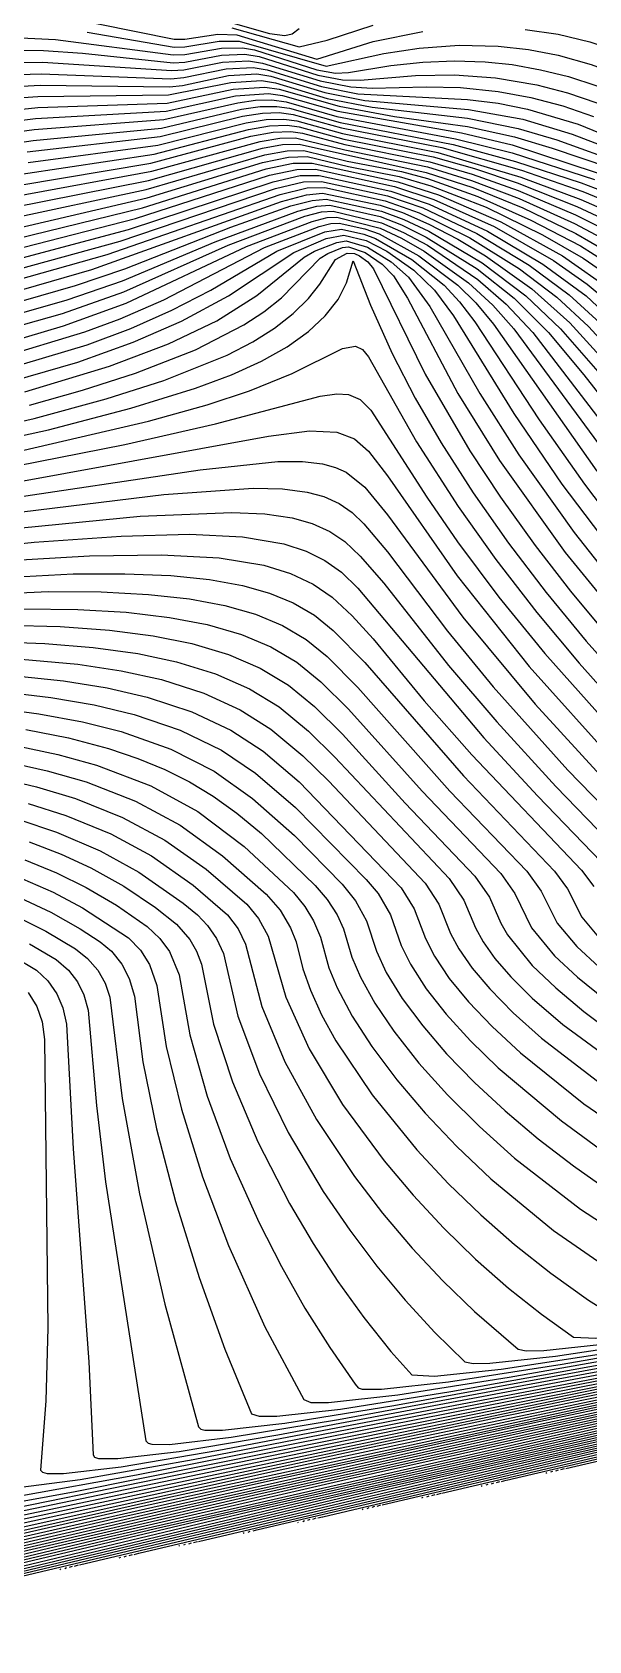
# Model space of a CAD drawing. Header units: inches. Extents: x 2608994 to 2618701, y 1261813 to 1271655.
# Drawn here: x 2614899 to 2615467, y 1261937 to 1263577 of the extents above; entities that cross this region are included whole.
import ezdxf

# ---------------------------------------------------------------- set-up
doc = ezdxf.new("R2010")
doc.units = ezdxf.units.IN
doc.header["$MEASUREMENT"] = 0

msp = doc.modelspace()

# ---------------------------------------------------------------- linework, layer by layer
for points, elevation in [([(2615443.2, 1262112.5), (2615683.6, 1262168.7), (2616000.4, 1262239.8), (2616331.2, 1262311.1), (2616687.5, 1262384.3), (2617017.6, 1262457.5), (2617122.3, 1262482.7), (2617133.8, 1262487.5), (2617237.6, 1262584.8), (2617281.3, 1262621.9), (2617319.2, 1262651.1), (2617346.8, 1262669.6), (2617369.6, 1262682.2), (2617387.6, 1262689.4), (2617430.8, 1262701.2), (2617432, 1262705.3), (2617464.4, 1262888.6), (2617520.8, 1263189), (2617788.3, 1264577.9), (2618020, 1265835.6), (2618113.6, 1266355.6), (2618174.8, 1266709.6), (2618207.2, 1266918.1)], 381), ([(2615382.5, 1262100.5), (2615644, 1262161.7), (2615976.4, 1262236.3), (2616320.8, 1262310.5), (2616685.6, 1262385.1), (2617006.6, 1262456.3), (2617111.7, 1262481.5), (2617124.6, 1262486.3), (2617182.4, 1262542), (2617235.2, 1262590.1), (2617280.8, 1262628.7), (2617320.8, 1262659.1), (2617349.2, 1262677.6), (2617373.5, 1262690.3), (2617420, 1262705.1), (2617432, 1262707.5), (2617466.8, 1262903.5), (2617523.2, 1263203.8), (2617787.6, 1264576.7), (2618017.6, 1265826.2), (2618111.2, 1266346.8), (2618171.2, 1266694.5), (2618202.4, 1266895.4)], 380), ([(2615316.7, 1262087.3), (2615598.4, 1262153.3), (2615945.2, 1262231.3), (2616305.1, 1262308.7), (2616684.4, 1262386.1), (2617000.8, 1262456.3), (2617105.1, 1262481.5), (2617116.7, 1262486.3), (2617175.1, 1262542.7), (2617229.2, 1262592.2), (2617276, 1262632), (2617316.8, 1262663.2), (2617346.8, 1262682.9), (2617372, 1262696), (2617418.8, 1262711.1), (2617433.2, 1262714.3), (2617465.6, 1262898.7), (2617522, 1263199.7), (2617787.3, 1264577.9), (2618014, 1265810.2), (2618106.4, 1266324.4), (2618166.4, 1266672.1), (2618198.8, 1266881.5)], 379), ([(2615256, 1262075.3), (2615557.6, 1262146.1), (2615920, 1262227.6), (2616294.4, 1262308), (2616682, 1262386.8), (2616989.8, 1262455.1), (2617094.6, 1262480.3), (2617107.5, 1262485.1), (2617169.2, 1262544.8), (2617224.4, 1262595.3), (2617272.5, 1262636.3), (2617314.4, 1262668.4), (2617343.2, 1262687.4), (2617368.4, 1262700.8), (2617418.8, 1262717.6), (2617433.2, 1262720), (2617434.4, 1262722.4), (2617466.8, 1262907.1), (2617523.2, 1263208.3), (2617786.9, 1264577.9), (2618011.6, 1265800.7), (2618104, 1266315.5), (2618162.8, 1266657), (2618194, 1266858.6)], 378), ([(2615195.3, 1262063.3), (2615512, 1262137.8), (2615890, 1262222.9), (2616280, 1262306.6), (2616680.8, 1262387.7), (2616984, 1262455.1), (2617088, 1262480.3), (2617099.7, 1262485.1), (2617162, 1262545.6), (2617219.6, 1262598.5), (2617269.5, 1262641.1), (2617312, 1262673.7), (2617343.2, 1262694.1), (2617369.6, 1262707.7), (2617429.6, 1262727.3), (2617433.2, 1262732.8), (2617434.4, 1262725.9), (2617471.6, 1262935.1), (2617526.8, 1263229.4), (2617786.2, 1264576.7), (2618005.6, 1265771.4), (2618098, 1266286.3), (2618158, 1266634.5), (2618190.4, 1266844.7)], 377), ([(2615068.8, 1262038.1), (2615429.2, 1262123.1), (2615834.8, 1262214.6), (2616253.6, 1262304.3), (2616677.2, 1262389.4), (2616967.3, 1262453.9), (2617071, 1262479.1), (2617082.6, 1262483.9), (2617147.6, 1262547.4), (2617207.6, 1262602.8), (2617261.6, 1262649.2), (2617306, 1262683.4), (2617332.4, 1262701), (2617355.2, 1262713.9), (2617372, 1262721.3), (2617400.8, 1262730.9), (2617421.2, 1262740.9), (2617425.1, 1262744.3), (2617432, 1262759.8), (2617435.6, 1262738.9), (2617535.2, 1263278.1), (2617784.5, 1264573.1)], 375), ([(2615129.5, 1262050.1), (2615471.2, 1262130.6), (2615864.8, 1262219.2), (2616268, 1262305.7), (2616679.6, 1262388.7), (2616973, 1262453.9), (2617077.5, 1262479.1), (2617090.5, 1262483.9), (2617154.8, 1262546.5), (2617213.6, 1262600.7), (2617265, 1262644.7), (2617308.4, 1262678.1), (2617336, 1262696.5), (2617360, 1262709.8), (2617426, 1262734.6), (2617432, 1262744.9), (2617433.2, 1262745.1), (2617434.4, 1262734.5), (2617435.6, 1262734.8), (2617474, 1262950), (2617530.4, 1263250.6), (2617785.5, 1264575.5)], 376), ([(2614760.1, 1261976.9), (2615213.2, 1262084.9), (2615695.6, 1262194), (2616189.4, 1262299.1), (2616670, 1262393.9), (2616928.2, 1262451.5), (2617026.5, 1262475.5), (2617039.3, 1262480.3), (2617164.2, 1262601.5), (2617218.4, 1262649.9), (2617266.4, 1262689.6), (2617300, 1262714.5), (2617328.8, 1262732.9), (2617354, 1262745.8), (2617384, 1262757.1), (2617394.8, 1262763.7), (2617407.1, 1262777.9), (2617430.8, 1262831.5), (2617436.8, 1262766.3), (2617438, 1262769.1), (2617451.2, 1262832.4), (2617492, 1263059.1), (2617558, 1263409.1), (2617780.8, 1264565.9)], 370), ([(2614820.8, 1261988.9), (2615260, 1262093.4), (2615726.8, 1262198.8), (2616204.4, 1262300.6), (2616671.2, 1262392.9), (2616933.9, 1262451.5), (2617032.9, 1262475.5), (2617048.5, 1262481.5), (2617112.8, 1262545.1), (2617171.3, 1262600.3), (2617225.6, 1262648.6), (2617272.4, 1262687), (2617304.8, 1262710.7), (2617332.4, 1262728.2), (2617357.1, 1262740.7), (2617388.8, 1262752.6), (2617401.4, 1262761.1), (2617411.6, 1262773), (2617430.8, 1262816.6), (2617436.8, 1262760.9), (2617448.8, 1262817.1), (2617489.6, 1263044.2), (2617556.8, 1263400.5), (2617781.3, 1264565.9)], 371), ([(2614881.6, 1262000.9), (2615300.8, 1262100.4), (2615753.2, 1262202.6), (2616217, 1262301.5), (2616672.4, 1262392), (2616944.8, 1262452.7), (2617043.5, 1262476.7), (2617056.4, 1262481.5), (2617177, 1262597.9), (2617230.4, 1262645.2), (2617276, 1262682.5), (2617308.1, 1262705.9), (2617336, 1262723.5), (2617360, 1262735.5), (2617392.4, 1262747.5), (2617407.4, 1262757.5), (2617415.2, 1262766.4), (2617430.8, 1262801.7), (2617436.8, 1262756.2), (2617446.4, 1262801.7), (2617486, 1263022.8), (2617548.4, 1263354.2), (2617782.2, 1264568.3)], 372), ([(2614947.3, 1262014.1), (2615342.8, 1262107.8), (2615778.4, 1262206.1), (2616227.2, 1262302), (2616674.8, 1262391.3), (2616955.8, 1262453.9), (2617053.9, 1262477.9), (2617065.6, 1262482.7), (2617183.6, 1262596.3), (2617236.4, 1262642.9), (2617280.8, 1262678.9), (2617312, 1262701.6), (2617339.6, 1262718.8), (2617363.6, 1262730.7), (2617396, 1262742.4), (2617413.9, 1262753.9), (2617418.8, 1262759.7), (2617430.8, 1262786.8), (2617432, 1262786.1), (2617435.6, 1262749.5), (2617436.8, 1262752), (2617542.4, 1263320.4), (2617782.9, 1264569.5)], 373), ([(2615008, 1262026.1), (2615388.4, 1262116), (2615809.6, 1262211), (2616241.6, 1262303.4), (2616676, 1262390.3), (2616956.3, 1262452.7), (2617060.4, 1262477.9), (2617073.4, 1262482.7), (2617142.8, 1262550.5), (2617204, 1262607.1), (2617259.2, 1262654.5), (2617304.8, 1262689.6), (2617351.6, 1262718.6), (2617369.6, 1262726.7), (2617398.4, 1262736.6), (2617416.4, 1262746.7), (2617421.6, 1262751.5), (2617432, 1262774.1), (2617435.6, 1262743.5), (2617541.2, 1263311.8), (2617783.6, 1264570.7)], 374), ([(2614927.6, 1263593.5), (2615044, 1263570.1), (2615054.8, 1263570), (2615088.4, 1263575.2), (2615107.6, 1263574.7), (2615189.2, 1263549.8), (2615246.8, 1263567.8), (2615297.2, 1263577.9)], 279), ([(2614955.2, 1263577.4), (2615044, 1263562.1), (2615054.8, 1263562.3), (2615089.6, 1263568), (2615110, 1263568.1), (2615198.8, 1263542.6), (2615257.6, 1263555.5), (2615293.6, 1263561.1), (2615334.4, 1263564), (2615374, 1263563.1), (2615405.2, 1263559.6), (2615435.2, 1263553.7), (2615468.8, 1263544.2), (2615501.2, 1263532.3), (2615530, 1263519.1), (2615556.4, 1263504.4), (2615582.8, 1263486.6), (2615608.7, 1263465.5), (2615611.6, 1263464.8), (2615636.2, 1263488.3), (2615675.4, 1263509.9), (2615690.8, 1263520.5), (2615753.2, 1263575.3), (2615786.8, 1263600.9)], 280), ([(2615094.4, 1263589.1), (2615141.2, 1263575.9), (2615156.8, 1263573.9), (2615164, 1263575.6), (2615171.2, 1263580.9)], 277), ([(2615401.6, 1263580.1), (2615435.2, 1263575.2), (2615467.6, 1263567.4), (2615504.8, 1263555.1), (2615573.2, 1263528), (2615587.6, 1263524), (2615599.6, 1263523.1), (2615651.2, 1263537), (2615669.2, 1263544.3), (2615692, 1263557.5), (2615758.3, 1263603.5)], 279), ([(2614873.6, 1263572.3), (2614922.8, 1263569.7), (2615042.8, 1263554.1), (2615054.8, 1263554.6), (2615092, 1263561), (2615113.6, 1263561.4), (2615125.6, 1263559.1), (2615189.2, 1263539), (2615208.4, 1263535.5), (2615221.6, 1263536), (2615264.8, 1263543.2), (2615297.2, 1263546.8), (2615329.6, 1263548.1), (2615360.8, 1263547.1), (2615388.4, 1263544.2), (2615417.2, 1263539), (2615446, 1263531.9), (2615474.8, 1263522.6)], 281), ([(2615102.8, 1263581.6), (2615171.2, 1263562.3), (2615200, 1263569), (2615246.8, 1263584.4)], 278), ([(2614850.8, 1263559.1), (2614910.8, 1263558.4), (2614950.4, 1263555.7), (2615042.8, 1263546), (2615054.8, 1263546.8), (2615092, 1263553.8), (2615116, 1263554.7), (2615130.4, 1263552.3), (2615190.4, 1263533.4), (2615215.6, 1263528.5), (2615233.6, 1263528.2), (2615290, 1263533.1), (2615329.6, 1263533.9), (2615371.6, 1263530.8), (2615413.6, 1263523.7), (2615444.8, 1263515.5), (2615474.8, 1263505.3)], 282), ([(2614850.8, 1263545.8), (2614909.6, 1263546.5), (2615041.6, 1263538), (2615053.6, 1263538.9), (2615093.2, 1263546.6), (2615119.6, 1263548), (2615134, 1263545.8), (2615192.8, 1263527.5), (2615224, 1263521.4), (2615245.6, 1263520.2), (2615300.8, 1263521.6), (2615335.6, 1263520.7), (2615374, 1263516.9), (2615407.6, 1263510.7), (2615440, 1263502.1), (2615471.2, 1263491.3)], 283), ([(2614852, 1263533), (2614908.4, 1263534.8), (2615040.4, 1263529.8), (2615053.6, 1263531.1), (2615096.8, 1263539.9), (2615124.4, 1263541.3), (2615138.8, 1263538.9), (2615194, 1263521.9), (2615231.2, 1263514.5), (2615342.8, 1263508.7), (2615374, 1263504.8), (2615404, 1263498.7), (2615455.6, 1263483.4), (2615537.9, 1263449.9)], 284), ([(2614849.6, 1263507.8), (2614904.8, 1263511.7), (2615038, 1263513.3), (2615101.6, 1263526), (2615132.8, 1263527.9), (2615147.2, 1263525.6), (2615200, 1263509.7), (2615245.6, 1263500.8), (2615342.8, 1263489.5), (2615394.4, 1263479.1), (2615434, 1263467.4), (2615503.6, 1263442.4)], 286), ([(2614852, 1263520.3), (2614907.2, 1263523.2), (2615039.2, 1263521.6), (2615052.4, 1263523), (2615099.2, 1263532.9), (2615128, 1263534.6), (2615142.4, 1263532.4), (2615197.6, 1263515.7), (2615238.4, 1263507.7), (2615344, 1263498.5), (2615399.2, 1263488.4), (2615449.6, 1263473.2), (2615521.6, 1263445.7)], 285), ([(2614799.2, 1263489.2), (2614904.8, 1263500.5), (2615036.8, 1263505), (2615104, 1263519.1), (2615136.4, 1263521.3), (2615150.8, 1263519.1), (2615212, 1263501.7), (2615268.4, 1263491.3), (2615342.8, 1263481.1), (2615390.8, 1263470.4), (2615429.2, 1263458.9), (2615545, 1263419.9)], 287), ([(2614800.4, 1263476.7), (2614902.4, 1263489.2), (2615035.6, 1263496.6), (2615106.4, 1263512.2), (2615140, 1263514.7), (2615154.4, 1263512.7), (2615210.8, 1263496.6), (2615336.8, 1263474.5), (2615388.4, 1263462.3), (2615531.7, 1263415.1)], 288), ([(2614801.6, 1263464.4), (2614901.2, 1263478), (2615033.2, 1263488.1), (2615108.8, 1263505.3), (2615126.8, 1263507.8), (2615143.6, 1263508.2), (2615158, 1263506.2), (2615209.6, 1263491.4), (2615330.8, 1263468.6), (2615388.4, 1263454.2), (2615472.3, 1263427.1)], 289), ([(2614804, 1263452.5), (2614900, 1263466.9), (2615030.8, 1263479.4), (2615112.4, 1263498.6), (2615131.6, 1263501.3), (2615148.4, 1263501.6), (2615161.6, 1263499.7), (2615213.2, 1263485.2), (2615328.4, 1263462.7), (2615392, 1263445.5), (2615458.8, 1263423.5), (2615515.7, 1263401.9)], 290), ([(2614894, 1263455.2), (2615029.6, 1263470.9), (2615113.6, 1263491.5), (2615134, 1263494.7), (2615150.8, 1263495.2), (2615165.2, 1263493.3), (2615214.4, 1263479.6), (2615316.7, 1263459.5), (2615398, 1263436.5), (2615460.4, 1263414.6), (2615514.7, 1263392.3)], 291), ([(2614884.4, 1263421), (2615020, 1263443.8), (2615122, 1263471.1), (2615144.8, 1263475.2), (2615162.8, 1263475.9), (2615174.8, 1263474.2), (2615218, 1263462.6), (2615304.4, 1263445.1), (2615347.6, 1263432.4), (2615394.4, 1263415.7), (2615453, 1263391.1), (2615503.6, 1263365.9)], 294), ([(2614888, 1263432.5), (2615023.6, 1263453), (2615119.6, 1263478), (2615141.2, 1263481.7), (2615159.2, 1263482.3), (2615171.2, 1263480.6), (2615216.8, 1263468.2), (2615308, 1263450), (2615350, 1263438.2), (2615393.5, 1263423.5), (2615454.4, 1263399.5), (2615506.1, 1263375.5)], 293), ([(2614895.2, 1263444.5), (2615027.2, 1263462.1), (2615117.2, 1263484.9), (2615137.6, 1263488.2), (2615155.6, 1263488.7), (2615168.8, 1263486.8), (2615215.6, 1263473.9), (2615312.6, 1263454.7), (2615397.3, 1263429.5), (2615458.4, 1263406.7), (2615510.5, 1263383.9)], 292), ([(2614872.4, 1263386.2), (2615015.2, 1263416.7), (2615136.4, 1263452.3), (2615159.2, 1263456.4), (2615176, 1263456.6), (2615220.4, 1263445.8), (2615275.6, 1263435), (2615302, 1263427.9), (2615353.6, 1263409.6), (2615407.6, 1263385.7), (2615458, 1263359.2), (2615500, 1263332.7)], 297), ([(2614877.2, 1263398), (2615017.6, 1263426), (2615134, 1263459.1), (2615154.4, 1263462.6), (2615171.2, 1263463), (2615300.8, 1263434.3), (2615348.2, 1263418.7), (2615399.2, 1263398), (2615453.3, 1263371.9), (2615499.2, 1263345.5)], 296), ([(2614880.8, 1263409.6), (2615021.2, 1263435.4), (2615131.6, 1263465.9), (2615151.7, 1263469.1), (2615167.6, 1263469.4), (2615218, 1263457.1), (2615302, 1263439.9), (2615347, 1263425.9), (2615395.6, 1263407.5), (2615452, 1263382.3), (2615500.7, 1263356.3)], 295), ([(2614784.8, 1263342.6), (2615011.6, 1263398.2), (2615137.6, 1263437.8), (2615165.2, 1263443.6), (2615184.4, 1263443.8), (2615272, 1263424.6), (2615313.2, 1263411.5), (2615376.9, 1263383.9), (2615439.7, 1263349.1), (2615491, 1263313.1)], 299), ([(2614790.8, 1263355.6), (2615016.4, 1263408.3), (2615134, 1263444.3), (2615160.4, 1263449.7), (2615179.6, 1263450.3), (2615221.6, 1263440.1), (2615273.2, 1263430), (2615305.6, 1263420.6), (2615362, 1263398.7), (2615419.4, 1263370.7), (2615460.9, 1263346.7), (2615495.9, 1263322.7)], 298), ([(2614752.4, 1263299.3), (2614988.8, 1263364.2), (2615147.2, 1263417.9), (2615175.8, 1263424.7), (2615194, 1263425.1), (2615261.2, 1263410.3), (2615297.2, 1263398), (2615352.3, 1263371.9), (2615405.9, 1263339.5), (2615446.4, 1263309.5), (2615481.9, 1263277.1)], 302), ([(2614765, 1263314.3), (2614997.2, 1263376), (2615144.7, 1263424.7), (2615172.4, 1263431), (2615191.6, 1263431.2), (2615264.8, 1263415), (2615303.9, 1263401.9), (2615363.3, 1263374.3), (2615419.8, 1263340.7), (2615463.8, 1263308.3), (2615503.7, 1263271.1)], 301), ([(2614776.4, 1263328.9), (2615004.4, 1263387.2), (2615141.2, 1263431.3), (2615168.8, 1263437.3), (2615188, 1263437.5), (2615268.4, 1263419.8), (2615308.5, 1263406.7), (2615370, 1263379.1), (2615430.5, 1263344.3), (2615465, 1263320.3), (2615495.1, 1263295.1)], 300), ([(2614597.6, 1263230.6), (2614960, 1263335.3), (2615153.2, 1263404.6), (2615178.8, 1263411.5), (2615195.2, 1263413.2), (2615254, 1263400.8), (2615276.8, 1263393.2), (2615303.6, 1263381.5), (2615333.2, 1263366.1), (2615361.4, 1263349.1), (2615408.4, 1263315.5), (2615447.3, 1263280.7), (2615505.1, 1263217.1)], 304), ([(2614734.4, 1263282.6), (2614975.6, 1263350.6), (2615152, 1263411.8), (2615179.6, 1263418.5), (2615197.6, 1263418.9), (2615258.8, 1263405.2), (2615293.6, 1263392.9), (2615345.2, 1263367.6), (2615395.9, 1263335.9), (2615433.8, 1263307.1), (2615466.4, 1263277.1), (2615523.7, 1263214.7)], 303), ([(2614607.2, 1263221.9), (2614943.2, 1263318.8), (2614993.6, 1263335.9), (2615101.6, 1263378.4), (2615162.8, 1263400), (2615184.4, 1263405.7), (2615198.8, 1263407), (2615255.2, 1263394.7), (2615278, 1263386.3), (2615303.5, 1263374.3), (2615358, 1263341.9), (2615402.4, 1263308.3), (2615437.6, 1263274.7), (2615483, 1263223.1)], 305), ([(2614628.8, 1263205.3), (2614930, 1263290.4), (2614992.4, 1263312.4), (2615098.9, 1263359.9), (2615177.2, 1263389.5), (2615194, 1263393.9), (2615206, 1263394.7), (2615255.2, 1263382.9), (2615277.7, 1263373.1), (2615302.1, 1263359.9), (2615353.3, 1263325.1), (2615382.3, 1263299.9), (2615409.6, 1263271.1), (2615528.1, 1263116.3)], 307), ([(2614631.2, 1263217.6), (2614934.8, 1263304.3), (2614991.2, 1263323.8), (2615085.6, 1263363.5), (2615170, 1263394.7), (2615189.2, 1263399.8), (2615202.4, 1263400.8), (2615254, 1263389.2), (2615275.6, 1263380.8), (2615300.8, 1263368.3), (2615352.6, 1263335.9), (2615390.5, 1263305.9), (2615425.5, 1263271.1), (2615461.5, 1263227.9), (2615544.1, 1263122.3)], 306), ([(2614856.8, 1263255.8), (2614931.2, 1263277.8), (2614994.8, 1263300.9), (2615117.6, 1263358.7), (2615184.4, 1263384.3), (2615200, 1263388.2), (2615209.6, 1263388.5), (2615254, 1263377.3), (2615275.6, 1263367.2), (2615298.7, 1263353.9), (2615344, 1263321.5), (2615368.8, 1263298.7), (2615390.1, 1263274.7), (2615507.6, 1263115.1)], 308), ([(2614865.2, 1263245), (2614952.8, 1263271.5), (2614988.8, 1263285), (2615033.2, 1263304.4), (2615135.8, 1263357.5), (2615191.6, 1263379.2), (2615203.6, 1263382.2), (2615212, 1263382.5), (2615238.4, 1263376.7), (2615252.8, 1263371.6), (2615293.3, 1263349.1), (2615332.9, 1263319.1), (2615351.4, 1263301.1), (2615369.5, 1263279.5), (2615474.8, 1263129.6)], 309), ([(2614867.6, 1263232.1), (2614955.2, 1263258.3), (2614999.6, 1263275.2), (2615041.6, 1263293.7), (2615081.2, 1263314.2), (2615148.5, 1263353.9), (2615197.6, 1263373.7), (2615214.4, 1263376.4), (2615237.2, 1263371.3), (2615249.2, 1263366.9), (2615286, 1263345.5), (2615319.1, 1263319.1), (2615334.8, 1263302.3), (2615350.4, 1263281.9), (2615416, 1263181.8), (2615462.2, 1263116.3), (2615500.2, 1263065.9)], 310), ([(2614861.6, 1263216.7), (2614945.6, 1263240.7), (2615002, 1263261.1), (2615051.2, 1263282.4), (2615099.2, 1263308.3), (2615165.7, 1263352.7), (2615198.8, 1263366.7), (2615216.8, 1263370.4), (2615239.6, 1263364.7), (2615260.8, 1263353.9), (2615288.1, 1263334.7), (2615309.1, 1263314.3), (2615328.6, 1263287.9), (2615390, 1263188.3), (2615439.2, 1263116.3), (2615494.3, 1263043.1)], 311), ([(2614891.6, 1263210.3), (2614978, 1263236.6), (2615038, 1263259.5), (2615087.2, 1263283), (2615128, 1263308.7), (2615176.3, 1263347.9), (2615187, 1263353.9), (2615209.6, 1263362.9), (2615219.2, 1263364.4), (2615240.8, 1263358.1), (2615265, 1263343.1), (2615282.7, 1263327.5), (2615304.6, 1263297.5), (2615355.4, 1263208.7), (2615395.1, 1263146.3), (2615451.5, 1263067.1), (2615497.6, 1263008.8)], 312), ([(2614896.4, 1263197), (2614950.4, 1263212.1), (2615004.4, 1263229.6), (2615065.6, 1263253.4), (2615114.8, 1263278.7), (2615135.2, 1263292.1), (2615153.2, 1263306.4), (2615192.6, 1263346.7), (2615200.4, 1263351.5), (2615215.6, 1263357.6), (2615221.6, 1263358.4), (2615238.5, 1263352.7), (2615256, 1263340.7), (2615267.3, 1263328.7), (2615281.6, 1263305.9), (2615333.1, 1263208.7), (2615375.6, 1263140.3), (2615442.4, 1263046.6), (2615508.1, 1262966.3)], 313), ([(2614572.4, 1263096.9), (2614915.6, 1263171.8), (2614999.6, 1263193.7), (2615065.6, 1263214.1), (2615102.4, 1263227.9), (2615132.8, 1263241.7), (2615159.2, 1263256.5), (2615180.8, 1263271.9), (2615197.9, 1263287.9), (2615210.9, 1263304.7), (2615219.6, 1263321.5), (2615226.4, 1263344), (2615243.9, 1263298.7), (2615266.2, 1263249.5), (2615289.7, 1263203.9), (2615316.2, 1263158.3), (2615348.8, 1263107.6), (2615384.8, 1263056.3), (2615423.2, 1263005.9), (2615464, 1262956.3), (2615531.2, 1262881.2)], 315), ([(2614579.6, 1263110.3), (2614901.2, 1263183.4), (2614974.4, 1263203.4), (2615033.2, 1263222), (2615098, 1263248), (2615124.1, 1263261.5), (2615146, 1263275.3), (2615165.2, 1263290.2), (2615180.8, 1263305.7), (2615192.3, 1263320.3), (2615208.5, 1263345.5), (2615220.4, 1263352), (2615227.6, 1263351.5), (2615232.8, 1263349.1), (2615241.2, 1263343.1), (2615247.1, 1263335.9), (2615299.6, 1263228.5), (2615345.2, 1263150.3), (2615376.6, 1263103.1), (2615411.9, 1263053.9), (2615448, 1263007.1), (2615484.9, 1262962.7)], 314), ([(2614876, 1263147.6), (2615017.6, 1263180.5), (2615077.6, 1263197.2), (2615120.8, 1263211.6), (2615164.2, 1263229.1), (2615215.6, 1263254.6), (2615228.8, 1263257.2), (2615236, 1263253.6), (2615242, 1263246.2), (2615291, 1263159.5), (2615333.3, 1263093.5), (2615371.7, 1263039.5), (2615413.5, 1262985.5), (2615456.8, 1262933.7), (2615508.4, 1262875.9)], 316), ([(2614639.6, 1263087.2), (2614993.6, 1263156.6), (2615086, 1263177.8), (2615192.8, 1263206.1), (2615209.6, 1263208.5), (2615221.6, 1263207.7), (2615233.6, 1263202.5), (2615244.4, 1263191.6), (2615301.5, 1263103.1), (2615332.8, 1263057.5), (2615375, 1263001.1), (2615421.6, 1262943.5), (2615518, 1262836)], 317), ([(2614591.6, 1263065.4), (2615140, 1263165.3), (2615182, 1263170.8), (2615209.6, 1263169.5), (2615227.6, 1263162.5), (2615242, 1263149.9), (2615261.2, 1263124.8), (2615332.3, 1263022.7), (2615405.9, 1262930.3), (2615493, 1262833.1)], 318), ([(2614860.4, 1263099.5), (2615070.4, 1263130.9), (2615149.6, 1263139.3), (2615174.8, 1263139.4), (2615195.2, 1263137.1), (2615208.4, 1263133.4), (2615219.2, 1263128.5), (2615238.4, 1263113.1), (2615261.2, 1263085.1), (2615338, 1262980.7), (2615411.9, 1262891.9), (2615485.6, 1262811.5)], 319), ([(2614872.4, 1263085.9), (2615033.2, 1263105.7), (2615124.4, 1263112.1), (2615154.4, 1263111.5), (2615179.6, 1263108.3), (2615196.4, 1263103.7), (2615212, 1263096.6), (2615225.2, 1263087.5), (2615237.2, 1263075.9), (2615261.2, 1263047.4), (2615322.6, 1262966.3), (2615369.2, 1262909.7), (2615445.2, 1262824.7), (2615545.3, 1262721.5)], 320), ([(2614867.6, 1263069.6), (2615009.2, 1263083.8), (2615102.8, 1263087.5), (2615136.4, 1263085.9), (2615164, 1263081.9), (2615184.4, 1263076.2), (2615202.4, 1263068.1), (2615218, 1263057.7), (2615233.6, 1263043), (2615257.6, 1263015.5), (2615323.7, 1262931.5), (2615372.8, 1262873.9), (2615433.1, 1262807.9), (2615517.9, 1262720.3)], 321), ([(2614801.6, 1263046.6), (2614901.2, 1263057), (2614990, 1263063.4), (2615059.6, 1263065.2), (2615113.6, 1263062.7), (2615155.6, 1263055.6), (2615178.4, 1263048.1), (2615197.6, 1263038.4), (2615214.4, 1263026.4), (2615231.2, 1263010.1), (2615359.6, 1262857.5), (2615414.1, 1262798.3), (2615488.5, 1262721.5)], 322), ([(2614870, 1263038), (2614957.6, 1263043.3), (2615030.8, 1263044.4), (2615089.6, 1263041.1), (2615135.2, 1263033.6), (2615162.5, 1263025.1), (2615185.6, 1263014.2), (2615204.8, 1263001), (2615225.2, 1262982), (2615246.8, 1262958.5), (2615298.8, 1262895.5), (2615347.2, 1262840.3), (2615459.1, 1262722.7), (2615471.6, 1262705.9)], 323), ([(2614814.8, 1263018), (2614940.8, 1263024.8), (2614993.6, 1263025), (2615040.4, 1263023), (2615080, 1263019), (2615113.6, 1263013), (2615141.2, 1263005.2), (2615165.2, 1262995.2), (2615186.8, 1262982.6), (2615206, 1262967.2), (2615238.4, 1262934.3), (2615338.8, 1262818.7), (2615431.7, 1262721.5), (2615444.8, 1262703.5), (2615459.6, 1262674.7), (2615476.6, 1262654.3)], 324), ([(2614790.8, 1263001.1), (2614915.6, 1263006.7), (2614969.6, 1263006.4), (2615017.6, 1263003.9), (2615059.6, 1262999.3), (2615095.6, 1262992.6), (2615126.8, 1262983.7), (2615154.4, 1262972.1), (2615178.4, 1262957.9), (2615200, 1262940.4), (2615231.2, 1262909.1), (2615324.8, 1262803.3), (2615403.3, 1262721.5), (2615418, 1262701.1), (2615434.3, 1262668.7), (2615454.4, 1262644.8), (2615477.2, 1262623.9)], 325), ([(2614890.4, 1262989.3), (2614945.6, 1262988.5), (2614994.8, 1262985.6), (2615039.2, 1262980.4), (2615077.6, 1262973.1), (2615112.4, 1262963), (2615142.4, 1262950.3), (2615168.8, 1262934.7), (2615193.4, 1262914.7), (2615221.6, 1262887), (2615296.7, 1262803.1), (2615376.9, 1262719.1), (2615391.3, 1262698.7), (2615408.2, 1262663.9), (2615431.6, 1262635.4), (2615455, 1262613.5), (2615483.2, 1262590.7)], 326), ([(2614873.6, 1262972.4), (2614927.6, 1262971), (2614978, 1262967.4), (2615022.4, 1262961.7), (2615062, 1262953.8), (2615099.2, 1262942.6), (2615131.6, 1262928.6), (2615160.4, 1262911.2), (2615186.8, 1262889.6), (2615215.6, 1262861.3), (2615279.4, 1262791.1), (2615350.5, 1262716.7), (2615365.4, 1262695.1), (2615376.8, 1262668.7), (2615383.6, 1262656.7), (2615408.8, 1262625.5), (2615432.8, 1262602.5), (2615461.6, 1262578.4), (2615495.1, 1262553.5)], 327), ([(2614856.8, 1262956), (2614912, 1262953.9), (2614961.2, 1262949.9), (2615006.8, 1262943.5), (2615046.4, 1262935.1), (2615086, 1262922.9), (2615120.8, 1262907.5), (2615150.8, 1262889.1), (2615180.8, 1262864.3), (2615207.8, 1262837.9), (2615324.2, 1262714.3), (2615339.2, 1262692.2), (2615350.9, 1262663.9), (2615358.8, 1262649.5), (2615370.9, 1262632.7), (2615387.2, 1262613.8), (2615408.8, 1262592.2), (2615440, 1262565.3), (2615507.2, 1262515.9)], 328), ([(2614888, 1262937.9), (2614945.6, 1262932.6), (2614990, 1262925.9), (2615030.8, 1262917), (2615074, 1262903.2), (2615111.2, 1262886.2), (2615142.4, 1262866.5), (2615175.2, 1262839.1), (2615201.2, 1262813.7), (2615299.8, 1262709.5), (2615313.8, 1262687.9), (2615325.7, 1262657.9), (2615334, 1262642.3), (2615347.6, 1262622.8), (2615365.5, 1262601.5), (2615389.6, 1262577.1), (2615418.4, 1262551.3), (2615484.4, 1262500.8)], 329), ([(2614882, 1262920.8), (2614931.2, 1262915.6), (2614975.6, 1262908.5), (2615016.4, 1262899.1), (2615062, 1262884), (2615101.6, 1262865.4), (2615134.6, 1262843.9), (2615171.2, 1262812.8), (2615275.3, 1262704.7), (2615288.7, 1262683.1), (2615300, 1262653.1), (2615309.2, 1262634.9), (2615324.3, 1262612.3), (2615344, 1262588.3), (2615368, 1262563.1), (2615396.8, 1262536.3), (2615461.6, 1262484.4), (2615503.6, 1262455.4)], 330), ([(2614870, 1262904.5), (2614918, 1262898.9), (2614962.4, 1262891.2), (2615003.2, 1262881.3), (2615050, 1262865.3), (2615092, 1262844.9), (2615126.8, 1262821.6), (2615167.6, 1262786.4), (2615239.6, 1262713.2), (2615251.7, 1262698.7), (2615264.3, 1262677.1), (2615275.3, 1262645.9), (2615284.7, 1262626.7), (2615300.8, 1262601.7), (2615321.2, 1262575.7), (2615345.8, 1262548.7), (2615374, 1262521.2), (2615438.8, 1262466.9), (2615477.2, 1262438.9)], 331), ([(2614858, 1262888.4), (2614906, 1262882.2), (2614950.4, 1262874), (2614990, 1262863.9), (2615040.4, 1262845.9), (2615084.5, 1262823.5), (2615123.7, 1262795.9), (2615166.4, 1262757.9), (2615215.3, 1262708.3), (2615228.8, 1262691.5), (2615239.9, 1262671.1), (2615250.1, 1262639.9), (2615260.1, 1262618.3), (2615276.3, 1262591.9), (2615297.2, 1262563.8), (2615321.5, 1262535.5), (2615350, 1262506.1), (2615381.2, 1262477.1), (2615414.8, 1262448.8), (2615450.8, 1262421.1), (2615488, 1262395.1)], 332), ([(2614892.8, 1262866.1), (2614936, 1262857.6), (2614976.8, 1262846.8), (2615006.8, 1262836.7), (2615034.4, 1262825.3), (2615059.6, 1262812.6), (2615083.6, 1262798.1), (2615107.6, 1262780.8), (2615132.8, 1262760), (2615187.5, 1262707.1), (2615200, 1262692.7), (2615209.9, 1262677.1), (2615216.4, 1262662.7), (2615225.1, 1262633.9), (2615233.7, 1262613.5), (2615248.3, 1262587.1), (2615267.7, 1262558.3), (2615293.3, 1262525.9), (2615322.4, 1262493.6), (2615355.1, 1262461.1), (2615390.8, 1262429.1), (2615458, 1262376.8), (2615530, 1262330.1)], 333), ([(2614882, 1262849.7), (2614925.2, 1262840.7), (2614964.8, 1262829.7), (2615020, 1262808.6), (2615068, 1262782.4), (2615115.4, 1262746.7), (2615165.4, 1262699.9), (2615177.2, 1262685.5), (2615185.9, 1262671.1), (2615192.9, 1262654.3), (2615201.7, 1262623.1), (2615210.1, 1262602.7), (2615225.3, 1262573.9), (2615245.3, 1262542.7), (2615270.8, 1262508.7), (2615299.6, 1262474.8), (2615332, 1262440.7), (2615366.8, 1262407.7), (2615430.4, 1262355.1), (2615498.8, 1262307.9)], 334), ([(2614872.4, 1262833.4), (2614914.4, 1262824.1), (2614954, 1262812.6), (2615004.4, 1262792.9), (2615050, 1262768.4), (2615093.2, 1262737.4), (2615137.6, 1262698.3), (2615151.8, 1262681.9), (2615162.5, 1262663.9), (2615168.2, 1262649.5), (2615175.2, 1262621.9), (2615182.8, 1262600.3), (2615194.2, 1262575.1), (2615208.7, 1262548.7), (2615245.6, 1262493.4), (2615291.2, 1262437.5), (2615323.6, 1262402.9), (2615356.5, 1262371.1), (2615390.8, 1262341), (2615428, 1262311.6), (2615466.4, 1262284.3), (2615505.3, 1262259.5)], 335), ([(2614861.6, 1262817.5), (2614903.6, 1262807.7), (2614943.2, 1262795.6), (2614991.2, 1262776.4), (2615034.4, 1262753.2), (2615076.4, 1262723.7), (2615118.1, 1262687.9), (2615129.8, 1262673.5), (2615139.6, 1262655.5), (2615157.6, 1262593.1), (2615181.6, 1262540.3), (2615215.6, 1262483.8), (2615257.9, 1262426.3), (2615287.6, 1262391.1), (2615318.8, 1262357.6), (2615351.2, 1262326.1), (2615384.8, 1262296.4), (2615418.4, 1262269.7), (2615450.8, 1262246.5), (2615473.6, 1262245.4), (2615540.2, 1262252.3), (2615655.3, 1262269.1), (2616266.8, 1262369.5), (2616612.4, 1262423.1)], 336), ([(2614895.2, 1262790.8), (2614933.6, 1262778.5), (2614979.2, 1262759.6), (2615020.7, 1262737.1), (2615063.2, 1262707.4), (2615098.4, 1262677.1), (2615109, 1262662.7), (2615116.6, 1262647.1), (2615133.3, 1262583.5), (2615156.7, 1262527.1), (2615189, 1262468.3), (2615227.6, 1262410.4), (2615256.4, 1262372.7), (2615286.4, 1262337.2), (2615317.6, 1262303.8), (2615350, 1262272.5), (2615394.6, 1262234.3), (2615402.8, 1262232.6), (2615420.8, 1262232.8), (2615490, 1262240.3), (2615602.9, 1262257.1), (2616247.6, 1262364.7), (2616613.6, 1262422.1)], 337), ([(2614885.6, 1262774.4), (2614924, 1262761.5), (2614968.4, 1262742.5), (2615008, 1262720.6), (2615052.9, 1262689.1), (2615067.7, 1262677.1), (2615078, 1262666.3), (2615087, 1262653.1), (2615094.1, 1262637.5), (2615108.9, 1262573.9), (2615130.8, 1262515.1), (2615160.2, 1262455.1), (2615195.8, 1262395.1), (2615222.8, 1262355.5), (2615250.4, 1262318.8), (2615279.2, 1262284.1), (2615309.5, 1262251.1), (2615340.3, 1262221.1), (2615348.8, 1262219.6), (2615365.6, 1262219.9), (2615432.7, 1262227.1), (2615551.9, 1262245.1), (2616228.4, 1262359.8), (2616614.8, 1262421.2)], 338), ([(2614895.9, 1262751.5), (2614928.8, 1262738.8), (2614958.8, 1262724.9), (2614992.4, 1262706.2), (2615024.8, 1262684.5), (2615046.4, 1262667.6), (2615059.8, 1262651.9), (2615066.6, 1262639.9), (2615071.7, 1262626.7), (2615084.1, 1262565.5), (2615103.2, 1262506.7), (2615129.2, 1262445.6), (2615161.6, 1262382.6), (2615185.6, 1262342), (2615210.8, 1262303.3), (2615237.2, 1262266.5), (2615264.8, 1262231.8), (2615286, 1262207.9), (2615309.2, 1262206.6), (2615377.3, 1262213.9), (2615494.9, 1262231.9), (2616209.2, 1262354.9), (2616617.2, 1262420.4)], 339), ([(2614891.6, 1262733.2), (2614924, 1262719.8), (2614954, 1262705), (2614985.2, 1262686.8), (2615016.4, 1262665.3), (2615029.4, 1262653.1), (2615039.2, 1262639.7), (2615049, 1262615.9), (2615059.9, 1262554.7), (2615077.6, 1262492.3), (2615101.1, 1262428.7), (2615130.4, 1262363.1), (2615153.2, 1262318.5), (2615177.2, 1262276), (2615202.4, 1262235.8), (2615228.5, 1262198.3), (2615231.5, 1262194.7), (2615235.5, 1262193.5), (2615255.2, 1262193.2), (2615323.7, 1262200.7), (2615439.4, 1262218.7), (2616185.2, 1262349), (2616618.4, 1262419.5)], 340), ([(2614889.2, 1262713.9), (2614920.4, 1262700.1), (2614950.4, 1262684.3), (2614997.2, 1262653.7), (2615009.4, 1262641.1), (2615018.8, 1262626.3), (2615026.2, 1262605.1), (2615035.8, 1262542.7), (2615051.2, 1262478.8), (2615072.8, 1262409.9), (2615099.2, 1262340), (2615136.4, 1262256.9), (2615176.1, 1262182.7), (2615183.2, 1262179.7), (2615201.2, 1262179.6), (2615271.9, 1262187.5), (2615385.5, 1262205.5), (2616166, 1262344), (2616620.8, 1262418.7)], 341), ([(2614886.8, 1262694.5), (2614918, 1262679.7), (2614948, 1262662.8), (2614968.6, 1262649.5), (2614979.9, 1262639.9), (2614990.6, 1262626.7), (2614998.1, 1262612.3), (2615003.3, 1262594.3), (2615012.1, 1262527.1), (2615025.9, 1262458.7), (2615045.2, 1262384.6), (2615069.2, 1262307.4), (2615095.6, 1262234), (2615122.6, 1262168.3), (2615130.4, 1262165.7), (2615148.4, 1262165.8), (2615213.4, 1262173.1), (2615325.9, 1262191.1), (2616142, 1262338), (2616373.6, 1262377.5), (2616622, 1262417.8)], 342), ([(2614883.2, 1262675.5), (2614913.2, 1262660.3), (2614943.2, 1262642.5), (2614955.5, 1262632.7), (2614965.9, 1262620.7), (2614973.4, 1262607.5), (2614978.4, 1262593.1), (2614991, 1262489.9), (2615008.5, 1262392.7), (2615034.4, 1262279.9), (2615068.6, 1262155.1), (2615070.9, 1262152.7), (2615075.2, 1262151.7), (2615093.2, 1262151.6), (2615156.7, 1262158.7), (2615267.9, 1262176.7), (2616112, 1262330.9), (2616360.4, 1262373.8), (2616624.4, 1262417)], 343), ([(2614896.4, 1262647.5), (2614923.5, 1262631.5), (2614936, 1262620.7), (2614945.2, 1262608.7), (2614951.8, 1262595.5), (2614956.3, 1262579.9), (2614964.7, 1262482.7), (2614974, 1262404.7), (2615015, 1262140.7), (2615017.2, 1262138.3), (2615021.2, 1262137.3), (2615039.2, 1262137.1), (2615102, 1262144.3), (2615211.4, 1262162.3), (2616083.2, 1262323.9), (2616347.2, 1262370.1), (2616626.8, 1262416.3)], 344), ([(2614880.8, 1262634.3), (2614903.5, 1262620.7), (2614915.1, 1262609.9), (2614924.4, 1262596.7), (2614930.5, 1262582.3), (2614934.1, 1262565.5), (2614941, 1262438.3), (2614956.9, 1262221.1), (2614961.4, 1262126.3), (2614962.8, 1262123.9), (2614966.8, 1262122.7), (2614986.4, 1262122.5), (2615049, 1262129.9), (2615149.6, 1262146.7), (2616053.2, 1262316.6), (2616336.4, 1262366.7), (2616628, 1262415.3)], 345), ([(2614895.2, 1262597.9), (2614904, 1262583.5), (2614909.3, 1262567.9), (2614911.7, 1262549.9), (2614915.1, 1262255.9), (2614912.9, 1262181.5), (2614907.7, 1262110.7), (2614909.6, 1262108.7), (2614914.4, 1262107.5), (2614931.2, 1262107.4), (2614989.8, 1262114.3), (2615089.4, 1262131.1), (2616024.4, 1262309.4), (2616323.2, 1262362.9), (2616630.4, 1262414.6)], 346), ([(2614489.9, 1261964.3), (2615147.2, 1262110.2), (2615609.2, 1262208.6), (2615886.4, 1262265), (2616148, 1262316.2), (2616373.6, 1262358.4), (2616646, 1262407)], 355), ([(2614579.8, 1261989.5), (2615238.4, 1262132.9), (2615668, 1262223), (2616173.2, 1262322.7), (2616643.6, 1262407.7)], 354), ([(2614673.3, 1262014.7), (2615371.6, 1262164.1), (2615842, 1262260.3), (2616246.4, 1262338.1), (2616644.8, 1262409.1)], 353), ([(2614746.8, 1262035.1), (2615438.8, 1262180.8), (2615897.2, 1262273.3), (2616269.2, 1262343.9), (2616642.4, 1262409.8)], 352), ([(2614816.5, 1262054.3), (2615502.4, 1262196.5), (2615946.4, 1262284.8), (2616288.4, 1262349), (2616641, 1262410.7)], 351), ([(2614831.3, 1262068.7), (2614943, 1262089.1), (2615614, 1262224.1), (2616016, 1262302), (2616318.4, 1262357.5), (2616636.4, 1262412.2)], 349), ([(2614877.2, 1262092.1), (2614947.9, 1262101.1), (2615063.2, 1262121.5), (2615736.4, 1262252.9), (2616098.8, 1262321.2), (2616351.5, 1262366.3), (2616632.8, 1262413.9)], 347), ([(2614882, 1262072.3), (2615561.2, 1262211), (2615992, 1262295.5), (2616307.6, 1262354), (2616638.8, 1262411.5)], 350), ([(2614884.9, 1262084.3), (2615005.5, 1262105.9), (2615675.2, 1262238.6), (2616056.8, 1262311.5), (2616335.2, 1262362), (2616634, 1262412.9)], 348), ([(2614392.7, 1261936.7), (2615040.4, 1262083.6), (2615551.6, 1262194.2), (2615843.2, 1262254.3), (2616121.6, 1262309.4), (2616362.8, 1262354.9), (2616647.2, 1262406)], 356), ([(2614627.6, 1261962.4), (2614930, 1262034.6), (2615220.4, 1262101.7), (2615506, 1262165.5), (2615810.8, 1262231.2), (2616100, 1262291.1), (2616358, 1262342.1), (2616660.4, 1262399.1)], 364), ([(2614633.6, 1261951.7), (2615119.6, 1262068.2), (2615633.2, 1262184.5), (2615900.8, 1262242.4), (2616158.8, 1262296.2), (2616666.4, 1262395.5)], 368), ([(2614639.6, 1261981.6), (2614986.4, 1262062.2), (2615344, 1262142.2), (2615699.2, 1262218.3), (2616026.8, 1262285.4), (2616324.4, 1262343.3), (2616653.2, 1262403.6)], 359), ([(2614674.4, 1261970.8), (2614976.8, 1262042.8), (2615537.2, 1262170.1), (2615832.4, 1262233.8), (2616115.6, 1262292.5), (2616365.2, 1262342), (2616661.6, 1262398.2)], 365), ([(2614675.6, 1261997.4), (2615000.8, 1262071.6), (2615489.2, 1262178.5), (2615800, 1262243.4), (2616092.8, 1262302), (2616350.8, 1262351.2), (2616649.6, 1262405.3)], 357), ([(2614694.4, 1261963.7), (2615166.4, 1262076.5), (2615665.6, 1262189.5), (2616174.4, 1262297.7), (2616667.6, 1262394.6)], 369), ([(2614694.8, 1261991.3), (2615030.8, 1262069.4), (2615363.2, 1262143.8), (2615708.8, 1262218.1), (2616035.2, 1262285.2), (2616327.5, 1262342.3), (2616654.4, 1262402.7)], 360), ([(2614722.4, 1261979.5), (2615024.8, 1262051.3), (2615569.6, 1262174.9), (2615857.6, 1262237.1), (2616130, 1262293.7), (2616371.2, 1262341.7), (2616664, 1262397.5)], 366), ([(2614759.6, 1262003.4), (2615080, 1262077.7), (2615401.6, 1262149.7), (2615736.4, 1262221.8), (2616052, 1262286.8), (2616335.5, 1262342.3), (2616656.8, 1262402)], 361), ([(2614778.8, 1261990.2), (2615077.6, 1262061), (2615606.8, 1262180.9), (2615884, 1262240.8), (2616148, 1262295.7), (2616379.6, 1262341.9), (2616665.2, 1262396.5)], 367), ([(2614818.4, 1262014.2), (2615129.2, 1262086.2), (2615440, 1262155.7), (2615762.8, 1262225.2), (2616071.2, 1262288.8), (2616344.8, 1262342.6), (2616658, 1262401)], 362), ([(2614830.4, 1262029.6), (2615126.8, 1262096.9), (2615417.2, 1262160.6), (2615746, 1262230.2), (2616059.2, 1262293.6), (2616337.6, 1262347.3), (2616650.8, 1262404.3)], 358), ([(2614871.2, 1262023.6), (2615172.4, 1262093.4), (2615472.4, 1262160.5), (2615784.4, 1262227.7), (2616085.6, 1262290), (2616351.2, 1262342.3), (2616659.2, 1262400.1)], 363), ([(2615433, 1262110.1), (2615435.8, 1262111.2)], 381), ([(2615438.1, 1262111.3), (2615441.9, 1262112.5)], 381), ([(2615356.9, 1262094.5), (2615357.8, 1262095.2)], 380), ([(2615362, 1262095.7), (2615363.8, 1262096.6)], 380), ([(2615367.2, 1262096.9), (2615369.8, 1262097.9)], 380), ([(2615372.3, 1262098.1), (2615375.8, 1262099.3)], 380), ([(2615377.4, 1262099.3), (2615382.3, 1262100.5)], 380), ([(2615422.7, 1262107.7), (2615423.8, 1262108.4)], 381), ([(2615427.8, 1262108.9), (2615429.8, 1262109.8)], 381), ([(2615296.3, 1262082.5), (2615297.8, 1262083.3)], 379), ([(2615301.4, 1262083.7), (2615303.8, 1262084.7)], 379), ([(2615306.5, 1262084.9), (2615309.8, 1262086.1)], 379), ([(2615311.6, 1262086.1), (2615316.2, 1262087.3)], 379), ([(2615185.1, 1262060.9), (2615188.6, 1262062.1)], 377), ([(2615190.2, 1262062.1), (2615195.2, 1262063.3)], 377), ([(2615235.6, 1262070.5), (2615236.6, 1262071.2)], 378), ([(2615240.7, 1262071.7), (2615242.6, 1262072.6)], 378), ([(2615245.8, 1262072.9), (2615248.6, 1262074)], 378), ([(2615250.9, 1262074.1), (2615254.7, 1262075.3)], 378), ([(2615114.3, 1262046.5), (2615115.4, 1262047.2)], 376), ([(2615119.4, 1262047.7), (2615121.4, 1262048.6)], 376), ([(2615124.4, 1262048.9), (2615129, 1262050.1)], 376), ([(2615169.9, 1262057.3), (2615170.6, 1262057.9)], 377), ([(2615175, 1262058.5), (2615176.6, 1262059.3)], 377), ([(2615180, 1262059.7), (2615182.6, 1262060.7)], 377), ([(2615048.6, 1262033.3), (2615049.4, 1262034)], 375), ([(2615053.6, 1262034.5), (2615055.4, 1262035.4)], 375), ([(2615058.7, 1262035.7), (2615061.4, 1262036.8)], 375), ([(2615063.7, 1262036.9), (2615067.5, 1262038.1)], 375), ([(2614937.3, 1262011.7), (2614940.2, 1262012.8)], 373), ([(2614942.3, 1262012.9), (2614946.5, 1262014.1)], 373), ([(2614987.9, 1262021.3), (2614989.4, 1262022.1)], 374), ([(2614993, 1262022.5), (2614995.4, 1262023.5)], 374), ([(2614998, 1262023.7), (2615001.4, 1262024.9)], 374), ([(2615003, 1262024.9), (2615008, 1262026.1)], 374), ([(2614927.3, 1262009.3), (2614928.2, 1262010)], 373), ([(2614932.3, 1262010.5), (2614934.2, 1262011.4)], 373)]:
    msp.add_lwpolyline(points, dxfattribs=dict(elevation=elevation))

doc.saveas('drawing.dxf')
